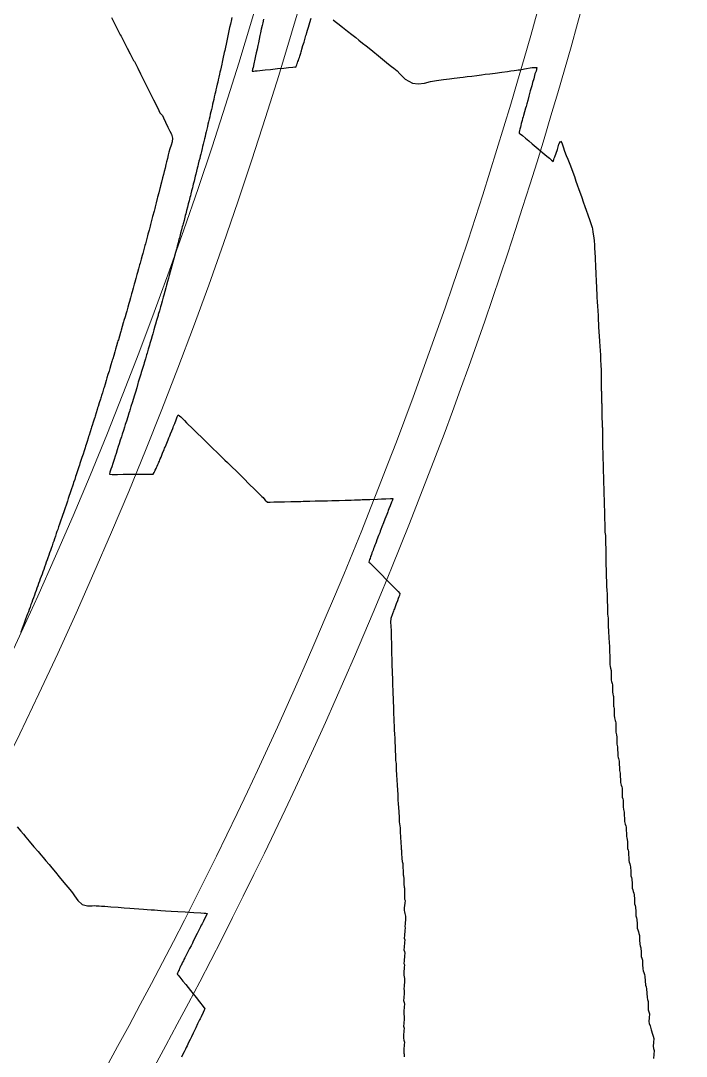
# Model space of a CAD drawing. Header units: millimetres. Extents: x 340454 to 342791, y 6993867 to 6995092.
# Drawn here: x 341791.19 to 341822.97, y 6994443.25 to 6994492.7 of the extents above; entities that cross this region are included whole.
import ezdxf

# ---------------------------------------------------------------- set-up
doc = ezdxf.new("R2010")
doc.units = ezdxf.units.MM
doc.header["$LTSCALE"] = 10
for name, color, linetype in [('T-HM-CURVA_INTERMEDIARIA', 45, 'Continuous'), ('URB-Calçadas', 2, 'Continuous'), ('URB-Quadras', 3, 'Continuous')]:
    doc.layers.add(name, color=color, linetype=linetype)

msp = doc.modelspace()

# ---------------------------------------------------------------- linework, layer by layer
at = {"layer": 'T-HM-CURVA_INTERMEDIARIA', "color": 45, "linetype": 'Continuous', "lineweight": -3, "flags": 128}
for points, elevation in [([(341795.514, 6994492.855), (341795.643, 6994492.599), (341795.773, 6994492.34), (341795.884, 6994492.121), (341795.933, 6994492.024), (341795.987, 6994491.964), (341796.035, 6994491.868), (341796.145, 6994491.648), (341796.277, 6994491.386), (341796.41, 6994491.12), (341796.523, 6994490.894), (341796.572, 6994490.797), (341796.614, 6994490.751), (341796.662, 6994490.654), (341796.774, 6994490.428), (341796.908, 6994490.159), (341797.013, 6994489.945), (341797.098, 6994489.772), (341797.207, 6994489.556), (341797.321, 6994489.333), (341797.418, 6994489.145), (341797.534, 6994488.918), (341797.667, 6994488.645), (341797.777, 6994488.416), (341797.836, 6994488.301), (341797.898, 6994488.236), (341797.958, 6994488.17), (341798.01, 6994488.06), (341798.101, 6994487.849), (341798.204, 6994487.609), (341798.303, 6994487.422), (341798.385, 6994487.272), (341798.43, 6994487.092), (341798.418, 6994486.91), (341798.366, 6994486.761), (341798.307, 6994486.586), (341798.266, 6994486.42), (341798.234, 6994486.289), (341798.193, 6994486.123), (341798.152, 6994485.957), (341798.119, 6994485.825), (341798.078, 6994485.659), (341798.036, 6994485.493), (341798.003, 6994485.361), (341797.961, 6994485.195), (341797.908, 6994484.985), (341797.863, 6994484.808), (341797.844, 6994484.732), (341797.83, 6994484.679), (341797.778, 6994484.475), (341797.725, 6994484.269), (341797.709, 6994484.206), (341797.658, 6994484.007), (341797.606, 6994483.806), (341797.587, 6994483.734), (341797.552, 6994483.599), (341797.485, 6994483.343), (341797.42, 6994483.094), (341797.385, 6994482.965), (341797.363, 6994482.881), (341797.313, 6994482.693), (341797.263, 6994482.504), (341797.24, 6994482.418), (341797.19, 6994482.232), (341797.14, 6994482.045), (341797.116, 6994481.956), (341797.066, 6994481.771), (341797.016, 6994481.585), (341796.991, 6994481.494), (341796.941, 6994481.31), (341796.891, 6994481.126), (341796.865, 6994481.033), (341796.815, 6994480.85), (341796.764, 6994480.667), (341796.738, 6994480.571), (341796.687, 6994480.39), (341796.637, 6994480.208), (341796.623, 6994480.159), (341796.609, 6994480.11), (341796.559, 6994479.93), (341796.508, 6994479.75), (341796.494, 6994479.7), (341796.48, 6994479.649), (341796.429, 6994479.471), (341796.378, 6994479.292), (341796.364, 6994479.24), (341796.349, 6994479.188), (341796.298, 6994479.012), (341796.248, 6994478.834), (341796.232, 6994478.781), (341796.217, 6994478.728), (341796.167, 6994478.553), (341796.116, 6994478.377), (341796.1, 6994478.322), (341796.084, 6994478.267), (341796.034, 6994478.094), (341795.983, 6994477.92), (341795.967, 6994477.863), (341795.95, 6994477.807), (341795.9, 6994477.635), (341795.849, 6994477.463), (341795.832, 6994477.405), (341795.815, 6994477.347), (341795.765, 6994477.177), (341795.714, 6994477.007), (341795.697, 6994476.947), (341795.679, 6994476.888), (341795.629, 6994476.719), (341795.579, 6994476.55), (341795.56, 6994476.489), (341795.542, 6994476.428), (341795.492, 6994476.262), (341795.441, 6994476.095), (341795.423, 6994476.032), (341795.404, 6994475.969), (341795.354, 6994475.805), (341795.303, 6994475.639), (341795.284, 6994475.575), (341795.264, 6994475.51), (341795.214, 6994475.348), (341795.164, 6994475.184), (341795.144, 6994475.118), (341795.124, 6994475.052), (341795.084, 6994474.923), (341795.046, 6994474.8), (341795.029, 6994474.744), (341795.013, 6994474.695), (341794.991, 6994474.624), (341794.939, 6994474.457), (341794.883, 6994474.275), (341794.861, 6994474.205), (341794.839, 6994474.135), (341794.79, 6994473.978), (341794.74, 6994473.82), (341794.718, 6994473.749), (341794.695, 6994473.677), (341794.646, 6994473.523), (341794.597, 6994473.367), (341794.574, 6994473.293), (341794.55, 6994473.22), (341794.502, 6994473.067), (341794.453, 6994472.913), (341794.429, 6994472.838), (341794.404, 6994472.762), (341794.356, 6994472.612), (341794.307, 6994472.46), (341794.282, 6994472.383), (341794.257, 6994472.305), (341794.209, 6994472.157), (341794.161, 6994472.007), (341794.135, 6994471.928), (341794.109, 6994471.848), (341794.061, 6994471.702), (341794.013, 6994471.555), (341793.987, 6994471.473), (341793.96, 6994471.392), (341793.913, 6994471.248), (341793.865, 6994471.103), (341793.837, 6994471.019), (341793.809, 6994470.935), (341793.763, 6994470.794), (341793.715, 6994470.651), (341793.687, 6994470.565), (341793.658, 6994470.479), (341793.611, 6994470.341), (341793.565, 6994470.2), (341793.535, 6994470.112), (341793.505, 6994470.024), (341793.459, 6994469.887), (341793.413, 6994469.749), (341793.382, 6994469.659), (341793.352, 6994469.568), (341793.306, 6994469.434), (341793.26, 6994469.299), (341793.228, 6994469.206), (341793.197, 6994469.113), (341793.152, 6994468.982), (341793.106, 6994468.849), (341793.074, 6994468.753), (341793.041, 6994468.658), (341792.997, 6994468.53), (341792.952, 6994468.399), (341792.918, 6994468.301), (341792.884, 6994468.204), (341792.84, 6994468.078), (341792.796, 6994467.95), (341792.761, 6994467.849), (341792.726, 6994467.749), (341792.683, 6994467.626), (341792.639, 6994467.501), (341792.603, 6994467.398), (341792.567, 6994467.295), (341792.524, 6994467.175), (341792.481, 6994467.052), (341792.444, 6994466.947), (341792.407, 6994466.841), (341792.365, 6994466.724), (341792.322, 6994466.604), (341792.284, 6994466.496), (341792.245, 6994466.388), (341792.204, 6994466.274), (341792.162, 6994466.157), (341792.123, 6994466.046), (341792.083, 6994465.935), (341792.043, 6994465.823), (341792.001, 6994465.709), (341791.96, 6994465.594), (341791.919, 6994465.482), (341791.879, 6994465.372), (341791.84, 6994465.262), (341791.797, 6994465.145), (341791.755, 6994465.03), (341791.716, 6994464.923), (341791.677, 6994464.816), (341791.632, 6994464.695), (341791.589, 6994464.577), (341791.551, 6994464.474), (341791.513, 6994464.37), (341791.467, 6994464.246), (341791.422, 6994464.126), (341791.385, 6994464.025), (341791.348, 6994463.924), (341791.301, 6994463.798), (341791.254, 6994463.674), (341791.218, 6994463.576), (341791.182, 6994463.479)], 702), ([(341801.264, 6994492.851), (341801.229, 6994492.682), (341801.214, 6994492.609), (341801.198, 6994492.536), (341801.164, 6994492.376), (341801.13, 6994492.213), (341801.113, 6994492.134), (341801.096, 6994492.056), (341801.063, 6994491.901), (341801.029, 6994491.743), (341801.011, 6994491.66), (341800.993, 6994491.576), (341800.96, 6994491.427), (341800.927, 6994491.274), (341800.908, 6994491.186), (341800.888, 6994491.097), (341800.857, 6994490.953), (341800.824, 6994490.805), (341800.803, 6994490.712), (341800.783, 6994490.618), (341800.752, 6994490.479), (341800.72, 6994490.336), (341800.698, 6994490.238), (341800.676, 6994490.14), (341800.646, 6994490.005), (341800.615, 6994489.867), (341800.592, 6994489.764), (341800.568, 6994489.662), (341800.539, 6994489.532), (341800.509, 6994489.398), (341800.484, 6994489.291), (341800.459, 6994489.184), (341800.431, 6994489.059), (341800.401, 6994488.93), (341800.375, 6994488.818), (341800.349, 6994488.706), (341800.322, 6994488.586), (341800.293, 6994488.462), (341800.266, 6994488.345), (341800.238, 6994488.229), (341800.211, 6994488.112), (341800.183, 6994487.994), (341800.154, 6994487.871), (341800.126, 6994487.752), (341800.099, 6994487.639), (341800.072, 6994487.526), (341800.042, 6994487.399), (341800.013, 6994487.276), (341799.987, 6994487.167), (341799.961, 6994487.058), (341799.929, 6994486.927), (341799.898, 6994486.8), (341799.873, 6994486.695), (341799.848, 6994486.59), (341799.815, 6994486.455), (341799.783, 6994486.324), (341799.758, 6994486.223), (341799.734, 6994486.123), (341799.699, 6994485.984), (341799.666, 6994485.849), (341799.642, 6994485.752), (341799.618, 6994485.656), (341799.583, 6994485.513), (341799.548, 6994485.373), (341799.525, 6994485.281), (341799.502, 6994485.189), (341799.465, 6994485.042), (341799.429, 6994484.899), (341799.407, 6994484.81), (341799.385, 6994484.722), (341799.347, 6994484.572), (341799.309, 6994484.424), (341799.288, 6994484.34), (341799.266, 6994484.255), (341799.227, 6994484.101), (341799.188, 6994483.95), (341799.167, 6994483.869), (341799.147, 6994483.789), (341799.106, 6994483.631), (341799.066, 6994483.477), (341799.046, 6994483.399), (341799.026, 6994483.322), (341798.984, 6994483.162), (341798.942, 6994483.003), (341798.923, 6994482.929), (341798.904, 6994482.856), (341798.885, 6994482.785), (341798.866, 6994482.714), (341798.824, 6994482.552), (341798.781, 6994482.391), (341798.763, 6994482.322), (341798.744, 6994482.253), (341798.7, 6994482.088), (341798.657, 6994481.925), (341798.639, 6994481.858), (341798.621, 6994481.791), (341798.576, 6994481.625), (341798.532, 6994481.46), (341798.514, 6994481.395), (341798.497, 6994481.331), (341798.451, 6994481.162), (341798.405, 6994480.994), (341798.388, 6994480.932), (341798.371, 6994480.87), (341798.325, 6994480.699), (341798.278, 6994480.529), (341798.262, 6994480.47), (341798.245, 6994480.41), (341798.197, 6994480.237), (341798.149, 6994480.065), (341798.134, 6994480.007), (341798.118, 6994479.95), (341798.069, 6994479.775), (341798.02, 6994479.6), (341798.004, 6994479.545), (341797.989, 6994479.491), (341797.939, 6994479.313), (341797.889, 6994479.136), (341797.874, 6994479.084), (341797.859, 6994479.031), (341797.808, 6994478.851), (341797.757, 6994478.672), (341797.743, 6994478.622), (341797.729, 6994478.572), (341797.676, 6994478.39), (341797.624, 6994478.208), (341797.597, 6994478.114), (341797.544, 6994477.929), (341797.49, 6994477.744), (341797.464, 6994477.656), (341797.41, 6994477.468), (341797.355, 6994477.281), (341797.331, 6994477.198), (341797.275, 6994477.007), (341797.219, 6994476.818), (341797.196, 6994476.74), (341797.138, 6994476.547), (341797.081, 6994476.355), (341797.06, 6994476.283), (341797.001, 6994476.087), (341796.943, 6994475.892), (341796.923, 6994475.826), (341796.863, 6994475.627), (341796.803, 6994475.43), (341796.785, 6994475.369), (341796.724, 6994475.168), (341796.663, 6994474.968), (341796.646, 6994474.913), (341796.601, 6994474.768), (341796.521, 6994474.506), (341796.448, 6994474.272), (341796.41, 6994474.146), (341796.394, 6994474.095), (341796.378, 6994474.044), (341796.353, 6994473.963), (341796.299, 6994473.79), (341796.234, 6994473.583), (341796.182, 6994473.418), (341796.141, 6994473.287), (341796.089, 6994473.122), (341796.037, 6994472.957), (341795.995, 6994472.826), (341795.942, 6994472.661), (341795.89, 6994472.496), (341795.848, 6994472.365), (341795.795, 6994472.2), (341795.742, 6994472.035), (341795.7, 6994471.904), (341795.647, 6994471.74), (341795.584, 6994471.547), (341795.533, 6994471.389), (341795.497, 6994471.28), (341795.438, 6994471.146), (341795.419, 6994471.041), (341795.551, 6994471.024), (341795.811, 6994471.032), (341796.08, 6994471.041), (341796.269, 6994471.041), (341796.42, 6994471.04), (341796.609, 6994471.04), (341796.904, 6994471.042), (341797.21, 6994471.043), (341797.357, 6994471.044), (341797.451, 6994471.044), (341797.51, 6994471.037), (341797.559, 6994471.121), (341797.589, 6994471.18), (341797.614, 6994471.23), (341797.653, 6994471.313), (341797.677, 6994471.368), (341797.704, 6994471.428), (341797.738, 6994471.506), (341797.767, 6994471.572), (341797.787, 6994471.619), (341797.809, 6994471.67), (341797.83, 6994471.722), (341797.853, 6994471.776), (341797.887, 6994471.859), (341797.963, 6994472.043), (341798.04, 6994472.23), (341798.06, 6994472.279), (341798.08, 6994472.327), (341798.131, 6994472.452), (341798.192, 6994472.601), (341798.228, 6994472.69), (341798.264, 6994472.778), (341798.302, 6994472.872), (341798.343, 6994472.972), (341798.401, 6994473.116), (341798.448, 6994473.23), (341798.468, 6994473.28), (341798.488, 6994473.33), (341798.542, 6994473.464), (341798.614, 6994473.643), (341798.655, 6994473.783), (341798.707, 6994473.874), (341798.826, 6994473.783), (341799.002, 6994473.603), (341799.098, 6994473.499), (341799.137, 6994473.461), (341799.176, 6994473.423), (341799.338, 6994473.267), (341799.635, 6994472.982), (341799.815, 6994472.809), (341799.899, 6994472.728), (341799.96, 6994472.67), (341800.019, 6994472.612), (341800.079, 6994472.553), (341800.214, 6994472.42), (341800.376, 6994472.262), (341800.556, 6994472.088), (341800.755, 6994471.895), (341800.937, 6994471.72), (341801.067, 6994471.595), (341801.17, 6994471.496), (341801.299, 6994471.37), (341801.459, 6994471.213), (341801.635, 6994471.038), (341801.851, 6994470.824), (341802.087, 6994470.59), (341802.368, 6994470.313), (341802.603, 6994470.08), (341802.705, 6994469.979), (341802.763, 6994469.923), (341802.801, 6994469.886), (341802.863, 6994469.808), (341802.975, 6994469.712), (341803.105, 6994469.704), (341803.273, 6994469.718), (341803.466, 6994469.721), (341803.78, 6994469.727), (341804.092, 6994469.733), (341804.276, 6994469.737), (341804.416, 6994469.741), (341804.556, 6994469.745), (341804.673, 6994469.749), (341804.815, 6994469.753), (341804.99, 6994469.758), (341805.242, 6994469.764), (341805.554, 6994469.772), (341805.84, 6994469.778), (341806.037, 6994469.782), (341806.193, 6994469.786), (341806.39, 6994469.791), (341806.676, 6994469.8), (341806.963, 6994469.811), (341807.125, 6994469.816), (341807.248, 6994469.821), (341807.333, 6994469.824), (341807.411, 6994469.826), (341807.499, 6994469.828), (341807.631, 6994469.832), (341807.859, 6994469.84), (341808.218, 6994469.853), (341808.411, 6994469.861), (341808.507, 6994469.863), (341808.626, 6994469.872), (341808.837, 6994469.885), (341808.957, 6994469.881), (341808.936, 6994469.805), (341808.893, 6994469.714), (341808.827, 6994469.539), (341808.769, 6994469.387), (341808.737, 6994469.305), (341808.718, 6994469.254), (341808.697, 6994469.198), (341808.666, 6994469.118), (341808.625, 6994469.012), (341808.579, 6994468.892), (341808.513, 6994468.72), (341808.439, 6994468.529), (341808.39, 6994468.402), (341808.359, 6994468.322), (341808.328, 6994468.241), (341808.279, 6994468.115), (341808.2, 6994467.913), (341808.153, 6994467.793), (341808.124, 6994467.719), (341808.1, 6994467.656), (341808.08, 6994467.606), (341808.063, 6994467.56), (341808.035, 6994467.489), (341808.01, 6994467.423), (341807.985, 6994467.356), (341807.958, 6994467.284), (341807.932, 6994467.212), (341807.915, 6994467.164), (341807.896, 6994467.112), (341807.866, 6994467.023), (341807.848, 6994466.968), (341807.831, 6994466.911), (341807.816, 6994466.847), (341807.86, 6994466.811), (341807.904, 6994466.769), (341808.012, 6994466.658), (341808.241, 6994466.425), (341808.457, 6994466.203), (341808.59, 6994466.066), (341808.696, 6994465.957), (341808.829, 6994465.819), (341809.021, 6994465.626), (341809.207, 6994465.439), (341809.293, 6994465.34), (341809.269, 6994465.255), (341809.238, 6994465.186), (341809.209, 6994465.105), (341809.172, 6994465.004), (341809.118, 6994464.852), (341809.067, 6994464.713), (341809.033, 6994464.617), (341809.012, 6994464.559), (341808.99, 6994464.5), (341808.934, 6994464.377), (341808.862, 6994464.148), (341808.852, 6994463.982), (341808.862, 6994463.794), (341808.873, 6994463.568), (341808.878, 6994463.366), (341808.881, 6994463.205), (341808.886, 6994463.004), (341808.891, 6994462.802), (341808.895, 6994462.643), (341808.899, 6994462.441), (341808.904, 6994462.24), (341808.908, 6994462.08), (341808.914, 6994461.879), (341808.92, 6994461.675), (341808.926, 6994461.51), (341808.933, 6994461.305), (341808.939, 6994461.103), (341808.943, 6994460.942), (341808.95, 6994460.74), (341808.958, 6994460.533), (341808.965, 6994460.365), (341808.973, 6994460.158), (341808.981, 6994459.955), (341808.986, 6994459.793), (341808.994, 6994459.59), (341809.001, 6994459.387), (341809.007, 6994459.225), (341809.015, 6994459.022), (341809.025, 6994458.813), (341809.034, 6994458.64), (341809.045, 6994458.43), (341809.054, 6994458.225), (341809.061, 6994458.063), (341809.07, 6994457.859), (341809.081, 6994457.599), (341809.091, 6994457.381), (341809.096, 6994457.287), (341809.113, 6994457.228), (341809.116, 6994457.139), (341809.123, 6994456.931), (341809.132, 6994456.684), (341809.144, 6994456.429), (341809.156, 6994456.208), (341809.162, 6994456.11), (341809.182, 6994456.039), (341809.186, 6994455.949), (341809.193, 6994455.743), (341809.203, 6994455.497), (341809.214, 6994455.297), (341809.224, 6994455.13), (341809.236, 6994454.919), (341809.251, 6994454.658), (341809.264, 6994454.439), (341809.27, 6994454.342), (341809.296, 6994454.253), (341809.3, 6994454.162), (341809.308, 6994453.959), (341809.319, 6994453.717), (341809.335, 6994453.461), (341809.35, 6994453.235), (341809.357, 6994453.136), (341809.372, 6994453.085), (341809.378, 6994452.947), (341809.39, 6994452.693), (341809.396, 6994452.554), (341809.412, 6994452.501), (341809.428, 6994452.447), (341809.435, 6994452.309), (341809.447, 6994452.055), (341809.453, 6994451.916), (341809.47, 6994451.859), (341809.477, 6994451.721), (341809.489, 6994451.469), (341809.496, 6994451.331), (341809.514, 6994451.271), (341809.515, 6994451.136), (341809.518, 6994450.89), (341809.519, 6994450.755), (341809.538, 6994450.693), (341809.526, 6994450.565), (341809.504, 6994450.331), (341809.492, 6994450.202), (341809.512, 6994450.138), (341809.531, 6994450.072), (341809.55, 6994450.006), (341809.569, 6994449.939), (341809.558, 6994449.809), (341809.538, 6994449.575), (341809.527, 6994449.446), (341809.547, 6994449.376), (341809.536, 6994449.248), (341809.515, 6994449.014), (341809.505, 6994448.885), (341809.526, 6994448.813), (341809.515, 6994448.685), (341809.495, 6994448.453), (341809.485, 6994448.324), (341809.507, 6994448.25), (341809.529, 6994448.174), (341809.518, 6994448.046), (341809.499, 6994447.814), (341809.489, 6994447.686), (341809.512, 6994447.608), (341809.502, 6994447.48), (341809.483, 6994447.249), (341809.474, 6994447.121), (341809.497, 6994447.04), (341809.521, 6994446.959), (341809.511, 6994446.831), (341809.493, 6994446.601), (341809.484, 6994446.473), (341809.505, 6994446.391), (341809.495, 6994446.263), (341809.478, 6994446.034), (341809.469, 6994445.906), (341809.49, 6994445.821), (341809.512, 6994445.735), (341809.503, 6994445.608), (341809.486, 6994445.379), (341809.478, 6994445.251), (341809.501, 6994445.163), (341809.492, 6994445.036), (341809.475, 6994444.809), (341809.467, 6994444.681), (341809.491, 6994444.59), (341809.482, 6994444.463), (341809.466, 6994444.237), (341809.458, 6994444.11), (341809.482, 6994444.016), (341809.507, 6994443.921), (341809.499, 6994443.794), (341809.484, 6994443.569), (341809.476, 6994443.441), (341809.489, 6994443.393), (341809.502, 6994443.344), (341809.496, 6994443.216)], 703), ([(341802.777, 6994492.776), (341802.741, 6994492.604), (341802.713, 6994492.468), (341802.676, 6994492.296), (341802.64, 6994492.124), (341802.611, 6994491.987), (341802.574, 6994491.815), (341802.537, 6994491.643), (341802.508, 6994491.507), (341802.471, 6994491.335), (341802.434, 6994491.163), (341802.404, 6994491.027), (341802.367, 6994490.855), (341802.319, 6994490.639), (341802.279, 6994490.457), (341802.261, 6994490.376), (341802.242, 6994490.288), (341802.311, 6994490.293), (341802.384, 6994490.302), (341802.474, 6994490.311), (341802.608, 6994490.324), (341802.866, 6994490.35), (341803.119, 6994490.375), (341803.452, 6994490.408), (341803.744, 6994490.438), (341803.98, 6994490.462), (341804.179, 6994490.482), (341804.264, 6994490.491), (341804.318, 6994490.484), (341804.344, 6994490.53), (341804.372, 6994490.598), (341804.39, 6994490.647), (341804.408, 6994490.692), (341804.425, 6994490.743), (341804.444, 6994490.796), (341804.468, 6994490.87), (341804.493, 6994490.945), (341804.514, 6994491.009), (341804.542, 6994491.096), (341804.56, 6994491.154), (341804.576, 6994491.207), (341804.592, 6994491.259), (341804.616, 6994491.338), (341804.666, 6994491.507), (341804.716, 6994491.673), (341804.774, 6994491.866), (341804.809, 6994491.984), (341804.833, 6994492.062), (341804.856, 6994492.14), (341804.888, 6994492.247), (341804.928, 6994492.382), (341804.961, 6994492.495), (341804.994, 6994492.607), (341805.055, 6994492.814)], 704), ([(341806.102, 6994492.747), (341806.206, 6994492.664), (341806.33, 6994492.566), (341806.546, 6994492.396), (341806.791, 6994492.202), (341807.001, 6994492.037), (341807.187, 6994491.89), (341807.336, 6994491.774), (341807.515, 6994491.631), (341807.689, 6994491.491), (341807.827, 6994491.379), (341808.001, 6994491.238), (341808.27, 6994491.021), (341808.561, 6994490.785), (341808.754, 6994490.63), (341808.899, 6994490.514), (341808.999, 6994490.434), (341809.078, 6994490.371), (341809.157, 6994490.308), (341809.284, 6994490.161), (341809.545, 6994489.905), (341809.892, 6994489.709), (341810.174, 6994489.678), (341810.462, 6994489.72), (341810.75, 6994489.79), (341811.035, 6994489.845), (341811.379, 6994489.886), (341811.66, 6994489.919), (341811.881, 6994489.946), (341812.034, 6994489.966), (341812.156, 6994489.982), (341812.309, 6994490.002), (341812.505, 6994490.028), (341812.721, 6994490.057), (341812.971, 6994490.089), (341813.19, 6994490.117), (341813.365, 6994490.138), (341813.584, 6994490.165), (341813.843, 6994490.199), (341814.156, 6994490.241), (341814.435, 6994490.279), (341814.595, 6994490.3), (341814.747, 6994490.32), (341814.859, 6994490.334), (341814.944, 6994490.344), (341815.03, 6994490.355), (341815.243, 6994490.399), (341815.607, 6994490.463), (341815.828, 6994490.465), (341815.805, 6994490.292), (341815.744, 6994490.156), (341815.726, 6994490.089), (341815.682, 6994489.929), (341815.633, 6994489.749), (341815.612, 6994489.672), (341815.591, 6994489.595), (341815.561, 6994489.486), (341815.521, 6994489.342), (341815.488, 6994489.221), (341815.455, 6994489.1), (341815.396, 6994488.891), (341815.351, 6994488.726), (341815.333, 6994488.662), (341815.317, 6994488.606), (341815.295, 6994488.528), (341815.244, 6994488.346), (341815.194, 6994488.167), (341815.179, 6994488.112), (341815.155, 6994488.025), (341815.131, 6994487.938), (341815.116, 6994487.883), (341815.103, 6994487.833), (341815.09, 6994487.784), (341815.065, 6994487.687), (341815.048, 6994487.616), (341815.034, 6994487.561), (341815.023, 6994487.511), (341815.011, 6994487.458), (341814.997, 6994487.381), (341814.993, 6994487.323), (341815.042, 6994487.302), (341815.151, 6994487.211), (341815.29, 6994487.094), (341815.368, 6994487.029), (341815.446, 6994486.963), (341815.611, 6994486.823), (341815.9, 6994486.579), (341816.127, 6994486.387), (341816.308, 6994486.235), (341816.43, 6994486.131), (341816.539, 6994486.037), (341816.61, 6994485.979), (341816.643, 6994486.068), (341816.666, 6994486.13), (341816.694, 6994486.204), (341816.756, 6994486.369), (341816.825, 6994486.554), (341816.891, 6994486.809), (341816.968, 6994486.938), (341817.033, 6994486.862), (341817.09, 6994486.679), (341817.161, 6994486.461), (341817.24, 6994486.268), (341817.315, 6994486.08), (341817.404, 6994485.852), (341817.485, 6994485.638), (341817.547, 6994485.468), (341817.624, 6994485.253), (341817.702, 6994485.035), (341817.764, 6994484.86), (341817.84, 6994484.643), (341817.916, 6994484.429), (341817.977, 6994484.258), (341818.052, 6994484.044), (341818.129, 6994483.824), (341818.19, 6994483.645), (341818.266, 6994483.426), (341818.361, 6994483.153), (341818.441, 6994482.924), (341818.475, 6994482.825), (341818.485, 6994482.756), (341818.507, 6994482.606), (341818.547, 6994482.334), (341818.569, 6994482.186), (341818.576, 6994482.135), (341818.58, 6994482.049), (341818.59, 6994481.847), (341818.601, 6994481.607), (341818.612, 6994481.411), (341818.62, 6994481.249), (341818.63, 6994481.054), (341818.64, 6994480.867), (341818.647, 6994480.718), (341818.655, 6994480.532), (341818.664, 6994480.346), (341818.671, 6994480.199), (341818.68, 6994480.014), (341818.689, 6994479.829), (341818.696, 6994479.683), (341818.705, 6994479.499), (341818.716, 6994479.268), (341818.725, 6994479.074), (341818.729, 6994478.988), (341818.74, 6994478.916), (341818.744, 6994478.831), (341818.754, 6994478.637), (341818.765, 6994478.405), (341818.775, 6994478.217), (341818.785, 6994478.058), (341818.796, 6994477.858), (341818.81, 6994477.611), (341818.822, 6994477.404), (341818.827, 6994477.312), (341818.84, 6994477.228), (341818.845, 6994477.142), (341818.855, 6994476.95), (341818.866, 6994476.721), (341818.875, 6994476.483), (341818.883, 6994476.273), (341818.886, 6994476.177), (341818.901, 6994476.085), (341818.901, 6994476), (341818.901, 6994475.813), (341818.901, 6994475.589), (341818.904, 6994475.352), (341818.908, 6994475.14), (341818.909, 6994475.047), (341818.917, 6994474.997), (341818.925, 6994474.947), (341818.925, 6994474.819), (341818.926, 6994474.583), (341818.926, 6994474.454), (341818.934, 6994474.402), (341818.934, 6994474.274), (341818.935, 6994474.039), (341818.935, 6994473.911), (341818.944, 6994473.857), (341818.944, 6994473.729), (341818.945, 6994473.496), (341818.945, 6994473.368), (341818.954, 6994473.312), (341818.962, 6994473.256), (341818.963, 6994473.129), (341818.963, 6994472.895), (341818.964, 6994472.768), (341818.973, 6994472.71), (341818.974, 6994472.583), (341818.974, 6994472.35), (341818.975, 6994472.223), (341818.984, 6994472.163), (341818.985, 6994472.037), (341818.986, 6994471.805), (341818.986, 6994471.679), (341818.996, 6994471.617), (341819.005, 6994471.555), (341819.006, 6994471.428), (341819.007, 6994471.198), (341819.008, 6994471.071), (341819.018, 6994471.007), (341819.019, 6994470.881), (341819.02, 6994470.651), (341819.02, 6994470.525), (341819.031, 6994470.459), (341819.031, 6994470.333), (341819.032, 6994470.105), (341819.033, 6994469.979), (341819.043, 6994469.912), (341819.054, 6994469.844), (341819.055, 6994469.718), (341819.056, 6994469.49), (341819.057, 6994469.364), (341819.067, 6994469.294), (341819.068, 6994469.169), (341819.069, 6994468.942), (341819.07, 6994468.817), (341819.081, 6994468.745), (341819.082, 6994468.62), (341819.083, 6994468.394), (341819.084, 6994468.27), (341819.095, 6994468.196), (341819.107, 6994468.121), (341819.108, 6994467.997), (341819.109, 6994467.772), (341819.11, 6994467.647), (341819.122, 6994467.57), (341819.123, 6994467.491), (341819.124, 6994467.311), (341819.126, 6994467.098), (341819.127, 6994466.885), (341819.129, 6994466.707), (341819.13, 6994466.628), (341819.142, 6994466.549), (341819.143, 6994466.425), (341819.145, 6994466.204), (341819.147, 6994466.081), (341819.159, 6994465.999), (341819.161, 6994465.818), (341819.163, 6994465.636), (341819.176, 6994465.553), (341819.176, 6994465.502), (341819.177, 6994465.45), (341819.19, 6994465.366), (341819.191, 6994465.243), (341819.193, 6994465.024), (341819.195, 6994464.901), (341819.208, 6994464.815), (341819.209, 6994464.693), (341819.211, 6994464.474), (341819.213, 6994464.352), (341819.227, 6994464.264), (341819.24, 6994464.175), (341819.242, 6994464.053), (341819.244, 6994463.835), (341819.246, 6994463.713), (341819.26, 6994463.622), (341819.261, 6994463.5), (341819.264, 6994463.284), (341819.265, 6994463.162), (341819.28, 6994463.069), (341819.294, 6994462.976), (341819.296, 6994462.854), (341819.298, 6994462.638), (341819.3, 6994462.517), (341819.315, 6994462.421), (341819.316, 6994462.3), (341819.319, 6994462.085), (341819.321, 6994461.964), (341819.336, 6994461.866), (341819.357, 6994461.781), (341819.382, 6994461.663), (341819.386, 6994461.522), (341819.387, 6994461.318), (341819.389, 6994461.205), (341819.403, 6994461.152), (341819.418, 6994461.098), (341819.434, 6994461.045), (341819.448, 6994460.99), (341819.451, 6994460.868), (341819.454, 6994460.656), (341819.456, 6994460.534), (341819.472, 6994460.479), (341819.487, 6994460.423), (341819.49, 6994460.302), (341819.493, 6994460.091), (341819.495, 6994459.969), (341819.511, 6994459.913), (341819.527, 6994459.856), (341819.53, 6994459.735), (341819.533, 6994459.526), (341819.535, 6994459.404), (341819.551, 6994459.346), (341819.568, 6994459.289), (341819.585, 6994459.231), (341819.601, 6994459.172), (341819.604, 6994459.048), (341819.608, 6994458.836), (341819.61, 6994458.721), (341819.627, 6994458.661), (341819.643, 6994458.602), (341819.646, 6994458.488), (341819.649, 6994458.278), (341819.653, 6994458.154), (341819.67, 6994458.092), (341819.688, 6994458.031), (341819.691, 6994457.911), (341819.694, 6994457.706), (341819.698, 6994457.586), (341819.714, 6994457.523), (341819.733, 6994457.461), (341819.752, 6994457.398), (341819.768, 6994457.335), (341819.772, 6994457.215), (341819.776, 6994457.011), (341819.779, 6994456.89), (341819.797, 6994456.826), (341819.816, 6994456.761), (341819.819, 6994456.642), (341819.823, 6994456.44), (341819.827, 6994456.319), (341819.844, 6994456.254), (341819.864, 6994456.188), (341819.884, 6994456.122), (341819.902, 6994456.055), (341819.906, 6994455.935), (341819.91, 6994455.734), (341819.914, 6994455.614), (341819.933, 6994455.546), (341819.953, 6994455.478), (341819.957, 6994455.359), (341819.961, 6994455.16), (341819.965, 6994455.04), (341819.985, 6994454.971), (341820.005, 6994454.902), (341820.009, 6994454.783), (341820.013, 6994454.586), (341820.017, 6994454.466), (341820.036, 6994454.395), (341820.058, 6994454.325), (341820.08, 6994454.253), (341820.099, 6994454.181), (341820.103, 6994454.063), (341820.108, 6994453.867), (341820.112, 6994453.747), (341820.133, 6994453.674), (341820.154, 6994453.601), (341820.159, 6994453.483), (341820.163, 6994453.289), (341820.168, 6994453.17), (341820.19, 6994453.096), (341820.211, 6994453.021), (341820.216, 6994452.903), (341820.22, 6994452.711), (341820.225, 6994452.592), (341820.246, 6994452.516), (341820.269, 6994452.441), (341820.293, 6994452.364), (341820.313, 6994452.287), (341820.321, 6994452.074), (341820.329, 6994451.86), (341820.351, 6994451.781), (341820.374, 6994451.703), (341820.382, 6994451.491), (341820.39, 6994451.279), (341820.411, 6994451.199), (341820.436, 6994451.119), (341820.461, 6994451.039), (341820.482, 6994450.957), (341820.491, 6994450.746), (341820.499, 6994450.535), (341820.523, 6994450.452), (341820.547, 6994450.37), (341820.555, 6994450.16), (341820.564, 6994449.95), (341820.588, 6994449.866), (341820.613, 6994449.782), (341820.621, 6994449.574), (341820.63, 6994449.365), (341820.653, 6994449.279), (341820.68, 6994449.194), (341820.707, 6994449.108), (341820.73, 6994449.02), (341820.739, 6994448.814), (341820.748, 6994448.606), (341820.774, 6994448.517), (341820.8, 6994448.429), (341820.809, 6994448.224), (341820.818, 6994448.017), (341820.845, 6994447.927), (341820.871, 6994447.837), (341820.88, 6994447.633), (341820.89, 6994447.428), (341820.915, 6994447.336), (341820.944, 6994447.245), (341820.973, 6994447.153), (341820.998, 6994447.059), (341821.008, 6994446.857), (341821.018, 6994446.652), (341821.046, 6994446.558), (341821.074, 6994446.463), (341821.084, 6994446.262), (341821.094, 6994446.06), (341821.123, 6994445.963), (341821.151, 6994445.867), (341821.152, 6994445.671), (341821.154, 6994445.474), (341821.184, 6994445.376), (341821.212, 6994445.278), (341821.195, 6994445.092), (341821.178, 6994444.905), (341821.204, 6994444.806), (341821.237, 6994444.707), (341821.296, 6994444.507), (341821.355, 6994444.303), (341821.389, 6994444.201), (341821.414, 6994444.098), (341821.398, 6994443.913), (341821.382, 6994443.727), (341821.412, 6994443.622), (341821.442, 6994443.518), (341821.426, 6994443.334), (341821.411, 6994443.149)], 704), ([(341791.018, 6994454.199), (341791.19, 6994453.996), (341791.313, 6994453.85), (341791.435, 6994453.704), (341791.597, 6994453.513), (341791.816, 6994453.256), (341792.017, 6994453.02), (341792.151, 6994452.862), (341792.258, 6994452.737), (341792.392, 6994452.578), (341792.538, 6994452.404), (341792.672, 6994452.242), (341792.84, 6994452.04), (341793.027, 6994451.814), (341793.248, 6994451.549), (341793.437, 6994451.32), (341793.532, 6994451.207), (341793.596, 6994451.131), (341793.66, 6994451.055), (341793.747, 6994450.916), (341793.914, 6994450.68), (341794.124, 6994450.493), (341794.371, 6994450.43), (341794.605, 6994450.432), (341794.722, 6994450.444), (341794.786, 6994450.44), (341794.851, 6994450.435), (341794.939, 6994450.429), (341795.051, 6994450.421), (341795.198, 6994450.41), (341795.495, 6994450.387), (341795.839, 6994450.361), (341796.131, 6994450.338), (341796.392, 6994450.318), (341796.602, 6994450.301), (341796.829, 6994450.285), (341797.049, 6994450.27), (341797.226, 6994450.259), (341797.412, 6994450.246), (341797.581, 6994450.234), (341797.716, 6994450.224), (341797.884, 6994450.211), (341798.108, 6994450.197), (341798.372, 6994450.18), (341798.695, 6994450.16), (341799.039, 6994450.138), (341799.447, 6994450.113), (341799.792, 6994450.091), (341799.949, 6994450.081), (341800.031, 6994450.077), (341800.093, 6994450.072), (341800.068, 6994450.021), (341800.012, 6994449.909), (341799.908, 6994449.7), (341799.845, 6994449.573), (341799.81, 6994449.504), (341799.776, 6994449.436), (341799.71, 6994449.303), (341799.615, 6994449.114), (341799.54, 6994448.966), (341799.483, 6994448.852), (341799.427, 6994448.742), (341799.384, 6994448.656), (341799.352, 6994448.593), (341799.32, 6994448.53), (341799.25, 6994448.392), (341799.152, 6994448.199), (341799.074, 6994448.044), (341799.022, 6994447.943), (341798.983, 6994447.866), (341798.952, 6994447.805), (341798.92, 6994447.741), (341798.88, 6994447.66), (341798.845, 6994447.588), (341798.824, 6994447.544), (341798.801, 6994447.497), (341798.774, 6994447.439), (341798.746, 6994447.379), (341798.724, 6994447.329), (341798.704, 6994447.284), (341798.678, 6994447.219), (341798.66, 6994447.165), (341798.703, 6994447.124), (341798.777, 6994447.033), (341798.929, 6994446.843), (341799.069, 6994446.669), (341799.183, 6994446.525), (341799.297, 6994446.382), (341799.424, 6994446.223), (341799.562, 6994446.05), (341799.723, 6994445.849), (341799.898, 6994445.627), (341799.981, 6994445.52), (341799.952, 6994445.457), (341799.898, 6994445.344), (341799.801, 6994445.14), (341799.748, 6994445.029), (341799.726, 6994444.984), (341799.636, 6994444.795), (341799.543, 6994444.6), (341799.503, 6994444.516), (341799.421, 6994444.348), (341799.336, 6994444.171), (341799.307, 6994444.11), (341799.278, 6994444.05), (341799.206, 6994443.901), (341799.128, 6994443.741), (341799.09, 6994443.662), (341799.052, 6994443.583), (341798.989, 6994443.454), (341798.919, 6994443.311), (341798.872, 6994443.214)], 702)]:
    msp.add_lwpolyline(points, dxfattribs=dict(at, elevation=elevation))
at = {"layer": 'URB-Calçadas', "lineweight": 0}
msp.add_lwpolyline([(341813.189, 6994548.521, -0.154603), (341769.061, 6994422.419, -0.499968), (341758.211, 6994421.262), (341722.09, 6994456.659, -0.315349), (341720.75, 6994466.552, 0.143753), (341748.209, 6994550.157, -0.011113), (341750.487, 6994604.294, -0.380362), (341759.213, 6994611.243, -0.065745), (341810.489, 6994599.218, -0.387497), (341814.847, 6994591.795, 0.009382), (341813.189, 6994548.516)], format="xyb", dxfattribs=at)
msp.add_lwpolyline([(341790.258, 6994378.782, 0.100605), (341775.734, 6994403.864, -0.415224), (341775.807, 6994413.121, 0.158402), (341824.186, 6994548.245, -0.007285), (341825.32, 6994581.538, -0.591007), (341835.826, 6994587.824, -0.071689), (341885.087, 6994551.851, -0.211405), (341888.091, 6994544.335, -0.173668), (341813.942, 6994358.869, -0.435412), (341804.363, 6994357.388, -0.187892)], format="xyb", close=True, dxfattribs=at)
at = {"layer": 'URB-Quadras', "color": 252, "lineweight": 0}
msp.add_lwpolyline([(341759.961, 6994423.047, 0.453388), (341767.461, 6994423.619, 0.154587), (341811.19, 6994548.568, -0.00938), (341812.851, 6994591.909, 0.3287), (341809.609, 6994596.878, 0.06575), (341758.965, 6994608.756, 0.424435), (341753.481, 6994604.101, 0.011116), (341751.208, 6994550.08, -0.143782), (341723.221, 6994464.851, 0.364579), (341723.84, 6994458.445), (341759.961, 6994423.047)], format="xyb", dxfattribs=at)
msp.add_lwpolyline([(341777.389, 6994411.898, 0.158416), (341826.185, 6994548.198, -0.007287), (341827.318, 6994581.441, -0.549481), (341834.654, 6994585.615, -0.071144), (341883.012, 6994550.383, -0.213403), (341886.029, 6994542.797, -0.172257), (341812.444, 6994360.194, -0.382994), (341805.809, 6994359.427, -0.188977), (341792.674, 6994379.442, 0.101092), (341777.604, 6994405.523, -0.360343)], format="xyb", close=True, dxfattribs=at)

doc.saveas('drawing.dxf')
